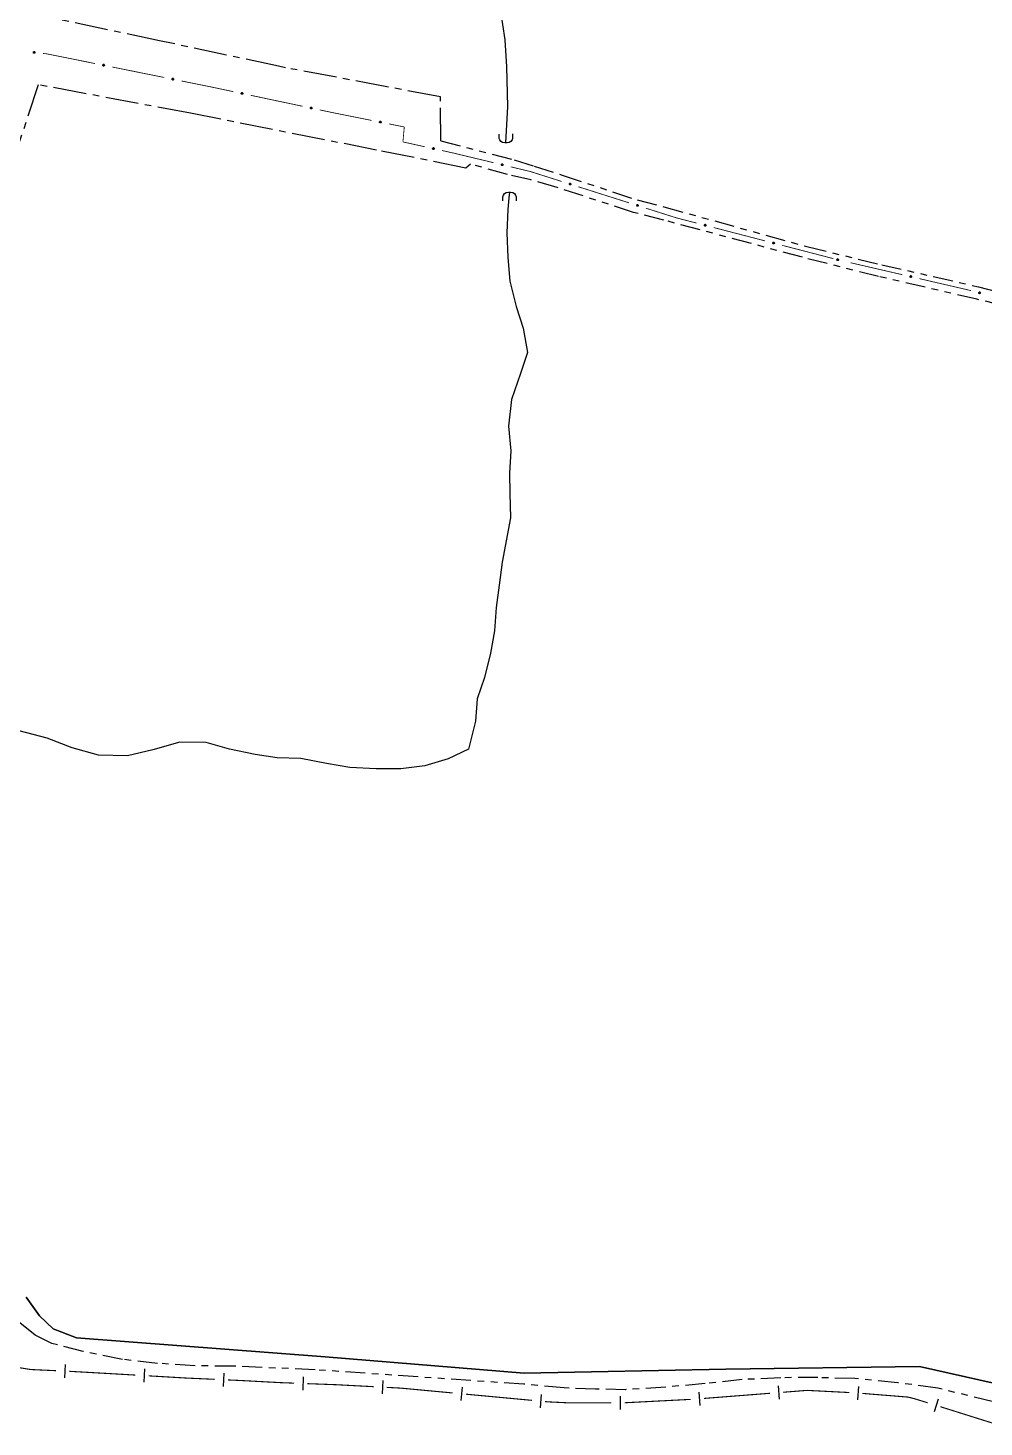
# Model space of a CAD drawing. Extents: x 200604 to 201918, y 4843538 to 4845237.
# Drawn here: x 200930.2 to 201146.7, y 4843577.3 to 4843894 of the extents above; entities that cross this region are included whole.
import ezdxf

# ---------------------------------------------------------------- set-up
doc = ezdxf.new("R2010")
doc.units = 0
doc.header["$LTSCALE"] = 1.5
doc.header["$MEASUREMENT"] = 0
doc.linetypes.add('TRACO_13', pattern=[8, 5, -1, 1, -1])
doc.linetypes.add('TRACO_25', pattern=[8, 3, -1, 1, -1, 1, -1])
for name, color, linetype in [('CD_MALHA_LOTES', 7, 'CONTINUOUS'), ('HD-CURSO-PERENE', 170, 'CONTINUOUS'), ('LM-LIM-SETORES-BAIRROS', 250, 'CONTINUOUS'), ('RU-QUADRA', 210, 'CONTINUOUS'), ('SV-EIXO-RUA-N-PAV', 6, 'CONTINUOUS'), ('SV-PONTE-BUEIRO', 251, 'CONTINUOUS'), ('SV-RUA-NAO-PAV', 7, 'CONTINUOUS')]:
    doc.layers.add(name, color=color, linetype=linetype)

# ---------------------------------------------------------------- blocks, each defined once
blk = doc.blocks.new('COD119', base_point=(200786.36, 4844775.79))
at = {"layer": 'SV-PONTE-BUEIRO'}
blk.add_lwpolyline([(200784.85, 4844773.79), (200784.85, 4844774.623333), (200784.85, 4844774.748333), (200784.975833, 4844775.081667), (200785.2275, 4844775.456667), (200785.605, 4844775.665), (200786.108333, 4844775.79), (200786.611667, 4844775.79), (200787.115, 4844775.665), (200787.4925, 4844775.456667), (200787.744167, 4844775.081667), (200787.87, 4844774.748333), (200787.87, 4844774.623333), (200787.87, 4844773.79)], dxfattribs=at)

msp = doc.modelspace()

# ---------------------------------------------------------------- linework, layer by layer
at = {"layer": 'CD_MALHA_LOTES', "linetype": 'Continuous', "flags": 128}
msp.add_lwpolyline([(201149.28, 4843587.14), (201132.12, 4843590.99), (201088.28, 4843590.39), (201042.54, 4843589.48), (200997.54, 4843593.16), (200941.21, 4843597.5), (200935.94, 4843599.54), (200932.77, 4843602.47), (200929.81, 4843606.73)], dxfattribs=at)
at = {"layer": 'HD-CURSO-PERENE', "linetype": 'Continuous'}
for points in [[(201038.46, 4843867.99, 3.17), (201038.87, 4843876.25, 3.17), (201038.67, 4843885.22, 2.89), (201038.31, 4843891.36, 2.8), (201036.71, 4843901.85, 2.33)], [(201039.25, 4843856.87, 3.27), (201039.14, 4843855.56, 3.27), (201038.91, 4843852.9, 3.27), (201038.68, 4843847.65, 3.29), (201038.86, 4843842.08, 3.29), (201039.36, 4843836.67, 3.29), (201040.8, 4843830.93, 3.29), (201042.32, 4843826.04, 3.28), (201043.36, 4843820.56, 3.28), (201041.71, 4843815.77, 3.27), (201039.74, 4843809.94, 3.26), (201039.04, 4843803.9, 3.37), (201039.52, 4843798.32, 3.37), (201039.27, 4843793.2, 3.38), (201039.35, 4843788.6, 3.38), (201039.45, 4843783.14, 3.43), (201037.62, 4843773.07, 2.3), (201036.95, 4843767.9, 2.3), (201036.24, 4843762.79, 2.3), (201035.88, 4843757.52, 2.3), (201034.93, 4843752.5, 2.3), (201033.61, 4843746.98, 2.3), (201031.92, 4843742.12, 2.3), (201031.52, 4843737.1, 2.3), (201029.97, 4843730.79, 2.28), (201025.34, 4843728.54, 2.28), (201020.07, 4843726.96, 2.28), (201014.64, 4843726.3, 2.28), (201009.04, 4843726.3, 2.28), (201003.12, 4843726.63, 2.28), (200997.8, 4843727.51, 2.28), (200992.02, 4843728.62, 2.28), (200986.64, 4843728.79, 2.28), (200981.68, 4843729.53, 2.28), (200975.84, 4843730.75, 2.28), (200970.59, 4843732.25, 2.28), (200964.58, 4843732.33, 2.28), (200958.44, 4843730.57, 2.28), (200952.75, 4843729.25, 2.28), (200946.17, 4843729.36, 2.28), (200940.19, 4843731.08, 2.28), (200934.51, 4843733.23, 2.28), (200928.2, 4843734.89, 2.28)]]:
    msp.add_polyline3d(points, dxfattribs=at)
at = {"layer": 'LM-LIM-SETORES-BAIRROS', "const_width": 0.25}
for points in [[(200930.82, 4843590.32), (200921.679592, 4843591.777892)], [(200931.563262, 4843590.285632), (200930.82, 4843590.32)], [(200936.557924, 4843590.054663), (200931.563262, 4843590.285632)], [(200949.36, 4843589.36), (200939.554677, 4843589.915207)], [(200949.538672, 4843589.349676), (200949.36, 4843589.36)], [(200954.530344, 4843589.061199), (200949.538672, 4843589.349676)], [(200959.05, 4843588.8), (200957.525346, 4843588.888112)], [(200959.521989, 4843588.772278), (200959.05, 4843588.8)], [(200965.86, 4843588.4), (200959.521989, 4843588.772278)], [(200966.510403, 4843588.370653), (200965.86, 4843588.4)], [(200972.504304, 4843588.100177), (200966.510403, 4843588.370653)], [(200978.27, 4843587.84), (200975.501254, 4843587.96494)], [(200978.498107, 4843587.827741), (200978.27, 4843587.84)], [(200987.2, 4843587.36), (200978.498107, 4843587.827741)], [(200987.485346, 4843587.349319), (200987.2, 4843587.36)], [(200990.483245, 4843587.237072), (200987.485346, 4843587.349319)], [(201000.02, 4843586.88), (200993.481144, 4843587.124826)], [(201000.475938, 4843586.856121), (201000.02, 4843586.88)], [(201008.464986, 4843586.437672), (201000.475938, 4843586.856121)], [(201014.53, 4843586.12), (201011.46088, 4843586.280754)], [(201015.452675, 4843586.034017), (201014.53, 4843586.12)], [(201026.40522, 4843585.013349), (201015.452675, 4843586.034017)], [(201044.327566, 4843583.343166), (201029.392277, 4843584.734985)], [(201098.233968, 4843584.942486), (201083.27943, 4843583.77553)], [(201106.66, 4843585.6), (201101.224876, 4843585.175878)], [(201107.207635, 4843585.571944), (201106.66, 4843585.6)], [(201116.195846, 4843585.11143), (201107.207635, 4843585.571944)], [(201129.53, 4843584.08), (201119.188857, 4843584.91145)], [(201048.01, 4843583), (201047.314623, 4843583.064802)], [(201048.311261, 4843582.985483), (201048.01, 4843583)], [(201052.16, 4843582.8), (201048.311261, 4843582.985483)], [(201052.306794, 4843582.8), (201052.16, 4843582.8)], [(201062.306794, 4843582.8), (201052.306794, 4843582.8)], [(201065.45, 4843582.8), (201065.306794, 4843582.8)], [(201066.305667, 4843582.843935), (201065.45, 4843582.8)], [(201080.287247, 4843583.561861), (201066.305667, 4843582.843935)], [(201130.136811, 4843583.928298), (201129.53, 4843584.08)], [(201130.89, 4843583.74), (201130.136811, 4843583.928298)], [(201131.103645, 4843583.673922), (201130.89, 4843583.74)], [(201133.96969, 4843582.787475), (201131.103645, 4843583.673922)], [(201138.1, 4843581.51), (201136.835734, 4843581.901028)], [(201138.745461, 4843581.306956), (201138.1, 4843581.51)], [(201151.07, 4843577.43), (201138.745461, 4843581.306956)]]:
    msp.add_lwpolyline(points, dxfattribs=at)
at = {"layer": 'LM-LIM-SETORES-BAIRROS'}
for points in [[(200938.62508, 4843591.460675), (200938.486499, 4843588.463877)], [(200956.613555, 4843590.443309), (200956.440469, 4843587.448306)], [(200974.569889, 4843589.508494), (200974.434652, 4843586.511544)], [(200992.537968, 4843588.661191), (200992.425721, 4843585.663292)], [(201010.540708, 4843587.831007), (201010.383789, 4843584.835113)], [(201028.535774, 4843586.321302), (201028.25741, 4843583.334245)], [(201046.45812, 4843584.651119), (201046.179756, 4843581.664061)], [(201082.165765, 4843585.193187), (201082.399157, 4843582.202279)], [(201100.111211, 4843586.593534), (201100.344603, 4843583.602627)], [(201118.312289, 4843586.486768), (201118.071859, 4843583.496418)], [(201064.306794, 4843584.3), (201064.306794, 4843581.3)], [(201136.323609, 4843583.629533), (201135.437163, 4843580.763488)]]:
    msp.add_lwpolyline(points, dxfattribs=at)
at = {"layer": 'RU-QUADRA', "linetype": 'Continuous', "flags": 128}
msp.add_lwpolyline([(200929.81, 4843606.73), (200932.77, 4843602.47), (200935.94, 4843599.54), (200941.21, 4843597.5), (200997.54, 4843593.16), (201042.54, 4843589.48), (201088.28, 4843590.39), (201132.12, 4843590.99), (201149.28, 4843587.14)], dxfattribs=at)
at = {"layer": 'SV-EIXO-RUA-N-PAV'}
for points in [[(200931.724906, 4843888.34128), (200931.687246, 4843888.310075), (200931.648498, 4843888.290957), (200931.61159, 4843888.284313), (200931.577446, 4843888.286946), (200931.542817, 4843888.293574), (200931.509379, 4843888.307959), (200931.475803, 4843888.332146), (200931.444235, 4843888.369705), (200931.427259, 4843888.410685), (200931.418809, 4843888.44652), (200931.419505, 4843888.482283), (200931.426508, 4843888.515814), (200931.442599, 4843888.550054), (200931.467442, 4843888.583841), (200931.505977, 4843888.61467), (200931.544093, 4843888.633152), (200931.57996, 4843888.638641), (200931.615908, 4843888.637714), (200931.65118, 4843888.630523), (200931.683922, 4843888.616213), (200931.717895, 4843888.591139), (200931.747819, 4843888.552702), (200931.766688, 4843888.514896), (200931.772679, 4843888.479116), (200931.770969, 4843888.443745), (200931.764743, 4843888.408932), (200931.751682, 4843888.374717), (200931.724906, 4843888.34128)], [(200947.439341, 4843885.43766), (200947.399002, 4843885.410005), (200947.358677, 4843885.394486), (200947.321319, 4843885.391223), (200947.287555, 4843885.396947), (200947.253672, 4843885.406693), (200947.221678, 4843885.424057), (200947.190438, 4843885.451194), (200947.162413, 4843885.491465), (200947.14923, 4843885.533818), (200947.144071, 4843885.570273), (200947.148013, 4843885.605824), (200947.158032, 4843885.638581), (200947.177167, 4843885.671217), (200947.204977, 4843885.702607), (200947.246153, 4843885.729808), (200947.285791, 4843885.744751), (200947.322008, 4843885.746959), (200947.357724, 4843885.74277), (200947.392196, 4843885.732405), (200947.423503, 4843885.71518), (200947.455058, 4843885.687123), (200947.481367, 4843885.646126), (200947.496722, 4843885.606763), (200947.499438, 4843885.570586), (200947.494522, 4843885.535517), (200947.48516, 4843885.501413), (200947.469044, 4843885.468526), (200947.439341, 4843885.43766)], [(200963.124841, 4843882.28091), (200963.084502, 4843882.253255), (200963.044178, 4843882.237736), (200963.00682, 4843882.234473), (200962.973055, 4843882.240197), (200962.939172, 4843882.249943), (200962.907179, 4843882.267307), (200962.875939, 4843882.294444), (200962.847914, 4843882.334715), (200962.834731, 4843882.377068), (200962.829572, 4843882.413523), (200962.833513, 4843882.449074), (200962.843533, 4843882.481831), (200962.862668, 4843882.514467), (200962.890478, 4843882.545857), (200962.931654, 4843882.573058), (200962.971291, 4843882.588001), (200963.007509, 4843882.590209), (200963.043224, 4843882.58602), (200963.077697, 4843882.575655), (200963.109004, 4843882.55843), (200963.140559, 4843882.530373), (200963.166867, 4843882.489376), (200963.182223, 4843882.450013), (200963.184939, 4843882.413836), (200963.180023, 4843882.378767), (200963.17066, 4843882.344663), (200963.154545, 4843882.311776), (200963.124841, 4843882.28091)], [(200978.794418, 4843879.052132), (200978.753818, 4843879.024863), (200978.713347, 4843879.009728), (200978.67596, 4843879.006821), (200978.642251, 4843879.012866), (200978.608463, 4843879.022935), (200978.576636, 4843879.040603), (200978.545656, 4843879.068036), (200978.518016, 4843879.108572), (200978.505237, 4843879.151049), (200978.500425, 4843879.187551), (200978.504705, 4843879.223063), (200978.515036, 4843879.255723), (200978.534481, 4843879.288175), (200978.562589, 4843879.319299), (200978.604022, 4843879.346107), (200978.6438, 4843879.360672), (200978.680037, 4843879.362535), (200978.715711, 4843879.358006), (200978.750083, 4843879.347313), (200978.781225, 4843879.32979), (200978.812511, 4843879.301434), (200978.838428, 4843879.260189), (200978.853408, 4843879.220681), (200978.855779, 4843879.18448), (200978.850529, 4843879.149459), (200978.840842, 4843879.115446), (200978.824415, 4843879.082714), (200978.794418, 4843879.052132)], [(200994.449142, 4843875.746131), (200994.408541, 4843875.718862), (200994.36807, 4843875.703727), (200994.330683, 4843875.70082), (200994.296974, 4843875.706865), (200994.263186, 4843875.716934), (200994.23136, 4843875.734601), (200994.200379, 4843875.762035), (200994.172739, 4843875.802571), (200994.15996, 4843875.845048), (200994.155148, 4843875.88155), (200994.159428, 4843875.917062), (200994.169759, 4843875.949722), (200994.189205, 4843875.982174), (200994.217312, 4843876.013298), (200994.258745, 4843876.040105), (200994.298523, 4843876.054671), (200994.33476, 4843876.056533), (200994.370434, 4843876.052005), (200994.404806, 4843876.041312), (200994.435948, 4843876.023789), (200994.467234, 4843875.995432), (200994.493151, 4843875.954187), (200994.508131, 4843875.914679), (200994.510502, 4843875.878478), (200994.505252, 4843875.843457), (200994.495566, 4843875.809445), (200994.479138, 4843875.776713), (200994.449142, 4843875.746131)], [(201010.129155, 4843872.557253), (201010.088853, 4843872.529545), (201010.048549, 4843872.513972), (201010.011195, 4843872.51066), (201009.977423, 4843872.516339), (201009.943527, 4843872.526041), (201009.911511, 4843872.543362), (201009.880235, 4843872.570457), (201009.852156, 4843872.610691), (201009.838917, 4843872.653027), (201009.83371, 4843872.689475), (201009.837605, 4843872.725031), (201009.847581, 4843872.757801), (201009.866673, 4843872.790463), (201009.894441, 4843872.82189), (201009.935581, 4843872.849145), (201009.975199, 4843872.864141), (201010.011413, 4843872.866397), (201010.047134, 4843872.862255), (201010.081621, 4843872.851936), (201010.11295, 4843872.834752), (201010.144542, 4843872.806736), (201010.170905, 4843872.765775), (201010.186313, 4843872.726432), (201010.189076, 4843872.690258), (201010.184207, 4843872.655182), (201010.17489, 4843872.621067), (201010.158818, 4843872.588159), (201010.129155, 4843872.557253)], [(201022.139985, 4843866.562516), (201022.099154, 4843866.535591), (201022.058557, 4843866.520801), (201022.021146, 4843866.51821), (201021.98749, 4843866.524541), (201021.953788, 4843866.534896), (201021.922113, 4843866.552832), (201021.891366, 4843866.580527), (201021.86407, 4843866.621296), (201021.851652, 4843866.66388), (201021.84715, 4843866.700422), (201021.851731, 4843866.735896), (201021.862338, 4843866.768467), (201021.882058, 4843866.800754), (201021.910428, 4843866.831638), (201021.952087, 4843866.858093), (201021.991987, 4843866.872321), (201022.028238, 4843866.873876), (201022.063873, 4843866.869045), (201022.098153, 4843866.858061), (201022.129145, 4843866.840275), (201022.16019, 4843866.811655), (201022.185756, 4843866.770191), (201022.200401, 4843866.730558), (201022.202465, 4843866.694338), (201022.196919, 4843866.659363), (201022.186944, 4843866.625434), (201022.170239, 4843866.592842), (201022.139985, 4843866.562516)], [(201037.715195, 4843862.911591), (201037.673868, 4843862.885435), (201037.633001, 4843862.871407), (201037.595549, 4843862.869516), (201037.562017, 4843862.876476), (201037.528515, 4843862.887459), (201037.49718, 4843862.905985), (201037.466957, 4843862.93425), (201037.440429, 4843862.975523), (201037.428809, 4843863.018331), (201037.424991, 4843863.054951), (201037.430235, 4843863.090333), (201037.44145, 4843863.1227), (201037.46177, 4843863.154612), (201037.490713, 4843863.184961), (201037.53286, 4843863.210632), (201037.573019, 4843863.224111), (201037.609293, 4843863.224988), (201037.644831, 4843863.219491), (201037.6789, 4843863.207868), (201037.709553, 4843863.189505), (201037.740057, 4843863.160309), (201037.764843, 4843863.118374), (201037.778744, 4843863.078474), (201037.78013, 4843863.042222), (201037.773931, 4843863.007356), (201037.763323, 4843862.97362), (201037.746012, 4843862.941346), (201037.715195, 4843862.911591)], [(201053.081848, 4843858.518717), (201053.038752, 4843858.495592), (201052.996984, 4843858.48453), (201052.959492, 4843858.48533), (201052.926546, 4843858.494676), (201052.893917, 4843858.508034), (201052.863992, 4843858.528759), (201052.835874, 4843858.559119), (201052.812373, 4843858.602187), (201052.803853, 4843858.645719), (201052.802671, 4843858.682518), (201052.810439, 4843858.717433), (201052.823946, 4843858.748913), (201052.846502, 4843858.779285), (201052.877547, 4843858.80748), (201052.921426, 4843858.830063), (201052.962448, 4843858.840627), (201052.998692, 4843858.838901), (201053.033744, 4843858.83087), (201053.066892, 4843858.816834), (201053.09615, 4843858.79632), (201053.124481, 4843858.765011), (201053.146197, 4843858.721408), (201053.1572, 4843858.680613), (201053.155983, 4843858.644355), (201053.1473, 4843858.610024), (201053.1343, 4843858.577135), (201053.114719, 4843858.546186), (201053.081848, 4843858.518717)], [(201068.333376, 4843853.682304), (201068.29028, 4843853.659179), (201068.248512, 4843853.648117), (201068.21102, 4843853.648917), (201068.178074, 4843853.658263), (201068.145446, 4843853.671621), (201068.11552, 4843853.692346), (201068.087402, 4843853.722706), (201068.063901, 4843853.765774), (201068.055381, 4843853.809306), (201068.054199, 4843853.846105), (201068.061967, 4843853.88102), (201068.075474, 4843853.9125), (201068.09803, 4843853.942873), (201068.129075, 4843853.971067), (201068.172954, 4843853.99365), (201068.213976, 4843854.004215), (201068.25022, 4843854.002488), (201068.285272, 4843853.994457), (201068.31842, 4843853.980421), (201068.347678, 4843853.959907), (201068.376009, 4843853.928599), (201068.397725, 4843853.884995), (201068.408728, 4843853.8442), (201068.407511, 4843853.807942), (201068.398828, 4843853.773611), (201068.385828, 4843853.740722), (201068.366247, 4843853.709773), (201068.333376, 4843853.682304)], [(201083.692138, 4843849.196959), (201083.65033, 4843849.171579), (201083.609209, 4843849.158315), (201083.571727, 4843849.157124), (201083.538331, 4843849.164708), (201083.505039, 4843849.176314), (201083.474056, 4843849.195422), (201083.444366, 4843849.224246), (201083.418612, 4843849.266006), (201083.407793, 4843849.309024), (201083.404659, 4843849.345708), (201083.410562, 4843849.380987), (201083.422379, 4843849.413139), (201083.443291, 4843849.444666), (201083.472796, 4843849.474469), (201083.515414, 4843849.49935), (201083.555818, 4843849.512077), (201083.592102, 4843849.512277), (201083.627531, 4843849.506118), (201083.661377, 4843849.493861), (201083.691683, 4843849.474929), (201083.721636, 4843849.445169), (201083.745636, 4843849.40278), (201083.758789, 4843849.362627), (201083.759499, 4843849.326355), (201083.75265, 4843849.291611), (201083.741415, 4843849.258078), (201083.723504, 4843849.226134), (201083.692138, 4843849.196959)], [(201099.178906, 4843845.177007), (201099.137098, 4843845.151627), (201099.095977, 4843845.138363), (201099.058495, 4843845.137172), (201099.025099, 4843845.144756), (201098.991808, 4843845.156363), (201098.960824, 4843845.17547), (201098.931134, 4843845.204294), (201098.90538, 4843845.246054), (201098.894561, 4843845.289072), (201098.891427, 4843845.325756), (201098.89733, 4843845.361035), (201098.909148, 4843845.393187), (201098.93006, 4843845.424714), (201098.959564, 4843845.454518), (201099.002182, 4843845.479398), (201099.042586, 4843845.492125), (201099.07887, 4843845.492325), (201099.114299, 4843845.486166), (201099.148145, 4843845.473909), (201099.178451, 4843845.454978), (201099.208404, 4843845.425217), (201099.232404, 4843845.382828), (201099.245558, 4843845.342675), (201099.246267, 4843845.306403), (201099.239418, 4843845.271659), (201099.228183, 4843845.238127), (201099.210272, 4843845.206182), (201099.178906, 4843845.177007)], [(201113.701414, 4843841.407351), (201113.659607, 4843841.381971), (201113.618485, 4843841.368707), (201113.581003, 4843841.367516), (201113.547608, 4843841.3751), (201113.514316, 4843841.386707), (201113.483333, 4843841.405814), (201113.453642, 4843841.434638), (201113.427888, 4843841.476399), (201113.417069, 4843841.519417), (201113.413936, 4843841.556101), (201113.419839, 4843841.591379), (201113.431656, 4843841.623532), (201113.452568, 4843841.655059), (201113.482072, 4843841.684862), (201113.52469, 4843841.709742), (201113.565094, 4843841.722469), (201113.601378, 4843841.722669), (201113.636807, 4843841.71651), (201113.670653, 4843841.704254), (201113.700959, 4843841.685322), (201113.730913, 4843841.655562), (201113.754912, 4843841.613172), (201113.768066, 4843841.573019), (201113.768775, 4843841.536748), (201113.761927, 4843841.502004), (201113.750691, 4843841.468471), (201113.732781, 4843841.436526), (201113.701414, 4843841.407351)], [(201130.264199, 4843837.580208), (201130.223083, 4843837.553723), (201130.182329, 4843837.539367), (201130.144893, 4843837.537177), (201130.111307, 4843837.543868), (201130.077717, 4843837.554583), (201130.046236, 4843837.572858), (201130.015787, 4843837.60088), (201129.988929, 4843837.641939), (201129.976968, 4843837.684654), (201129.972857, 4843837.721241), (201129.977817, 4843837.756664), (201129.988773, 4843837.78912), (201130.008837, 4843837.821194), (201130.037537, 4843837.851773), (201130.079476, 4843837.877781), (201130.119526, 4843837.89158), (201130.155792, 4843837.892748), (201130.191373, 4843837.887535), (201130.225534, 4843837.876185), (201130.256333, 4843837.858068), (201130.28707, 4843837.829117), (201130.312191, 4843837.787382), (201130.32641, 4843837.747594), (201130.328086, 4843837.711354), (201130.322166, 4843837.67644), (201130.311829, 4843837.64262), (201130.294776, 4843837.610209), (201130.264199, 4843837.580208)], [(201145.830608, 4843833.902552), (201145.78858, 4843833.87754), (201145.747343, 4843833.864637), (201145.709853, 4843833.863775), (201145.676525, 4843833.871651), (201145.643336, 4843833.883549), (201145.612522, 4843833.902928), (201145.583085, 4843833.932011), (201145.557698, 4843833.973996), (201145.547257, 4843834.017107), (201145.544445, 4843834.053817), (201145.550657, 4843834.089043), (201145.562756, 4843834.12109), (201145.583944, 4843834.152433), (201145.613709, 4843834.181976), (201145.656543, 4843834.206481), (201145.697057, 4843834.218854), (201145.733342, 4843834.218735), (201145.768715, 4843834.212266), (201145.802453, 4843834.199713), (201145.832591, 4843834.180516), (201145.862282, 4843834.150494), (201145.885909, 4843834.107896), (201145.89871, 4843834.067629), (201145.899102, 4843834.031353), (201145.891948, 4843833.99667), (201145.880419, 4843833.963237), (201145.862229, 4843833.931451), (201145.830608, 4843833.902552)]]:
    msp.add_lwpolyline(points, close=True, dxfattribs=at)
for points in [[(200931.770969, 4843888.443745), (200931.418809, 4843888.44652)], [(200931.772679, 4843888.479116), (200931.419505, 4843888.482283)], [(200931.769287, 4843888.462138), (200931.421186, 4843888.46681)], [(200931.766315, 4843888.498143), (200931.426061, 4843888.499223)], [(200931.766688, 4843888.514896), (200931.426508, 4843888.515814)], [(200931.763973, 4843888.425656), (200931.427788, 4843888.426296)], [(200931.755203, 4843888.535028), (200931.439368, 4843888.533469)], [(200931.747819, 4843888.552702), (200931.442599, 4843888.550054)], [(200931.728875, 4843888.570812), (200931.458102, 4843888.567129)], [(200931.717895, 4843888.591139), (200931.467442, 4843888.583841)], [(200931.695178, 4843888.601902), (200931.494472, 4843888.598883)], [(200931.683922, 4843888.616213), (200931.505977, 4843888.61467)], [(200931.663168, 4843888.623203), (200931.531466, 4843888.623708)], [(200931.65118, 4843888.630523), (200931.544093, 4843888.633152)], [(200931.764743, 4843888.408932), (200931.427259, 4843888.410685)], [(200931.753525, 4843888.392473), (200931.440257, 4843888.389264)], [(200931.751682, 4843888.374717), (200931.444235, 4843888.369705)], [(200931.737651, 4843888.359877), (200931.463725, 4843888.352417)], [(200931.724906, 4843888.34128), (200931.475803, 4843888.332146)], [(200931.703701, 4843888.325116), (200931.499989, 4843888.319677)], [(200931.687246, 4843888.310075), (200931.509379, 4843888.307959)], [(200931.665204, 4843888.299081), (200931.535005, 4843888.300797)], [(200931.648498, 4843888.290957), (200931.542817, 4843888.293574)], [(200947.494522, 4843885.535517), (200947.144071, 4843885.570273)], [(200947.499438, 4843885.570586), (200947.148013, 4843885.605824)], [(200947.494518, 4843885.553987), (200947.148281, 4843885.590263)], [(200947.48516, 4843885.501413), (200947.14923, 4843885.533818)], [(200947.485912, 4843885.518138), (200947.151175, 4843885.549316)], [(200947.494829, 4843885.590113), (200947.15608, 4843885.622098)], [(200947.496722, 4843885.606763), (200947.158032, 4843885.638581)], [(200947.472493, 4843885.486042), (200947.160228, 4843885.511305)], [(200947.469044, 4843885.468526), (200947.162413, 4843885.491465)], [(200947.487114, 4843885.627855), (200947.172443, 4843885.654994)], [(200947.481367, 4843885.646126), (200947.177167, 4843885.671217)], [(200947.453723, 4843885.455022), (200947.180252, 4843885.472478)], [(200947.439341, 4843885.43766), (200947.190438, 4843885.451194)], [(200947.464146, 4843885.665882), (200947.194158, 4843885.686813)], [(200947.455058, 4843885.687123), (200947.204977, 4843885.702607)], [(200947.416756, 4843885.423489), (200947.213392, 4843885.436579)], [(200947.399002, 4843885.410005), (200947.221678, 4843885.424057)], [(200947.433412, 4843885.699905), (200947.233262, 4843885.715132)], [(200947.423503, 4843885.71518), (200947.246153, 4843885.729808)], [(200947.376053, 4843885.401059), (200947.246548, 4843885.414596)], [(200947.358677, 4843885.394486), (200947.253672, 4843885.406693)], [(200947.40347, 4843885.724026), (200947.272358, 4843885.736493)], [(200947.392196, 4843885.732405), (200947.285791, 4843885.744751)], [(200963.180023, 4843882.378767), (200962.829572, 4843882.413523)], [(200963.184939, 4843882.413836), (200962.833513, 4843882.449074)], [(200963.180019, 4843882.397237), (200962.833782, 4843882.433513)], [(200963.17066, 4843882.344663), (200962.834731, 4843882.377068)], [(200963.171412, 4843882.361388), (200962.836676, 4843882.392566)], [(200963.18033, 4843882.433363), (200962.841581, 4843882.465349)], [(200963.182223, 4843882.450013), (200962.843533, 4843882.481831)], [(200963.157994, 4843882.329292), (200962.845729, 4843882.354555)], [(200963.154545, 4843882.311776), (200962.847914, 4843882.334715)], [(200963.172615, 4843882.471105), (200962.857944, 4843882.498244)], [(200963.166867, 4843882.489376), (200962.862668, 4843882.514467)], [(200963.139224, 4843882.298272), (200962.865752, 4843882.315728)], [(200963.124841, 4843882.28091), (200962.875939, 4843882.294444)], [(200963.149647, 4843882.509132), (200962.879658, 4843882.530063)], [(200963.140559, 4843882.530373), (200962.890478, 4843882.545857)], [(200963.102256, 4843882.266739), (200962.898892, 4843882.279829)], [(200963.084502, 4843882.253255), (200962.907179, 4843882.267307)], [(200963.118913, 4843882.543155), (200962.918763, 4843882.558382)], [(200963.109004, 4843882.55843), (200962.931654, 4843882.573058)], [(200963.061553, 4843882.244309), (200962.932049, 4843882.257846)], [(200963.044178, 4843882.237736), (200962.939172, 4843882.249943)], [(200963.08897, 4843882.567276), (200962.957859, 4843882.579743)], [(200963.077697, 4843882.575655), (200962.971291, 4843882.588001)], [(200978.850529, 4843879.149459), (200978.500425, 4843879.187551)], [(200978.855779, 4843879.18448), (200978.504705, 4843879.223063)], [(200978.850701, 4843879.167928), (200978.504825, 4843879.2075)], [(200978.840842, 4843879.115446), (200978.505237, 4843879.151049)], [(200978.841754, 4843879.132163), (200978.50733, 4843879.166527)], [(200978.851357, 4843879.20405), (200978.512927, 4843879.23926)], [(200978.853408, 4843879.220681), (200978.515036, 4843879.255723)], [(200978.82803, 4843879.100196), (200978.51602, 4843879.128432)], [(200978.824415, 4843879.082714), (200978.518016, 4843879.108572)], [(200978.844001, 4843879.241863), (200978.529603, 4843879.271998)], [(200978.838428, 4843879.260189), (200978.534481, 4843879.288175)], [(200978.808966, 4843879.069356), (200978.535673, 4843879.089416)], [(200978.794418, 4843879.052132), (200978.545656, 4843879.068036)], [(200978.821396, 4843879.280108), (200978.55162, 4843879.303609)], [(200978.812511, 4843879.301434), (200978.562589, 4843879.319299)], [(200978.771699, 4843879.038177), (200978.568469, 4843879.053203)], [(200978.753818, 4843879.024863), (200978.576636, 4843879.040603)], [(200978.790988, 4843879.314422), (200978.590992, 4843879.331554)], [(200978.730785, 4843879.016136), (200978.601415, 4843879.030905)], [(200978.781225, 4843879.32979), (200978.604022, 4843879.346107)], [(200978.713347, 4843879.009728), (200978.608463, 4843879.022935)], [(200978.761276, 4843879.338826), (200978.63029, 4843879.352542)], [(200978.750083, 4843879.347313), (200978.6438, 4843879.360672)], [(200994.505252, 4843875.843457), (200994.155148, 4843875.88155)], [(200994.510502, 4843875.878478), (200994.159428, 4843875.917062)], [(200994.505425, 4843875.861927), (200994.159548, 4843875.901499)], [(200994.495566, 4843875.809445), (200994.15996, 4843875.845048)], [(200994.496477, 4843875.826162), (200994.162053, 4843875.860526)], [(200994.50608, 4843875.898049), (200994.16765, 4843875.933259)], [(200994.508131, 4843875.914679), (200994.169759, 4843875.949722)], [(200994.482753, 4843875.794195), (200994.170743, 4843875.822431)], [(200994.479138, 4843875.776713), (200994.172739, 4843875.802571)], [(200994.498724, 4843875.935862), (200994.184326, 4843875.965997)], [(200994.493151, 4843875.954187), (200994.189205, 4843875.982174)], [(200994.463689, 4843875.763355), (200994.190396, 4843875.783415)], [(200994.449142, 4843875.746131), (200994.200379, 4843875.762035)], [(200994.476119, 4843875.974107), (200994.206343, 4843875.997608)], [(200994.467234, 4843875.995432), (200994.217312, 4843876.013298)], [(200994.445711, 4843876.008421), (200994.245715, 4843876.025553)], [(200994.435948, 4843876.023789), (200994.258745, 4843876.040105)], [(200994.416, 4843876.032825), (200994.285013, 4843876.046541)], [(200994.404806, 4843876.041312), (200994.298523, 4843876.054671)], [(200994.426423, 4843875.732176), (200994.223192, 4843875.747202)], [(200994.408541, 4843875.718862), (200994.23136, 4843875.734601)], [(200994.385508, 4843875.710135), (200994.256138, 4843875.724904)], [(200994.36807, 4843875.703727), (200994.263186, 4843875.716934)], [(201010.184207, 4843872.655182), (201009.83371, 4843872.689475)], [(201010.189076, 4843872.690258), (201009.837605, 4843872.725031)], [(201010.184179, 4843872.673653), (201009.837894, 4843872.709471)], [(201010.17489, 4843872.621067), (201009.838917, 4843872.653027)], [(201010.17562, 4843872.637793), (201009.840842, 4843872.668527)], [(201010.184442, 4843872.709779), (201009.845651, 4843872.741316)], [(201010.186313, 4843872.726432), (201009.847581, 4843872.757801)], [(201010.162243, 4843872.605679), (201009.849946, 4843872.630529)], [(201010.158818, 4843872.588159), (201009.852156, 4843872.610691)], [(201010.176677, 4843872.747511), (201009.861971, 4843872.774234)], [(201010.170905, 4843872.765775), (201009.866673, 4843872.790463)], [(201010.143515, 4843872.574634), (201009.87002, 4843872.591728)], [(201010.153659, 4843872.785508), (201009.883643, 4843872.806081)], [(201010.144542, 4843872.806736), (201009.894441, 4843872.82189)], [(201010.12288, 4843872.81949), (201009.92271, 4843872.834452)], [(201010.11295, 4843872.834752), (201009.935581, 4843872.849145)], [(201010.092905, 4843872.843571), (201009.961777, 4843872.855865)], [(201010.081621, 4843872.851936), (201009.975199, 4843872.864141)], [(201010.129155, 4843872.557253), (201009.880235, 4843872.570457)], [(201010.106589, 4843872.543052), (201009.903208, 4843872.555873)], [(201010.088853, 4843872.529545), (201009.911511, 4843872.543362)], [(201010.065916, 4843872.520569), (201009.936393, 4843872.533933)], [(201010.048549, 4843872.513972), (201009.943527, 4843872.526041)], [(201022.196919, 4843866.659363), (201021.84715, 4843866.700422)], [(201022.186944, 4843866.625434), (201021.851652, 4843866.66388)], [(201022.197247, 4843866.67783), (201021.851719, 4843866.720333)], [(201022.202465, 4843866.694338), (201021.851731, 4843866.735896)], [(201022.187997, 4843866.642142), (201021.853876, 4843866.67934)], [(201022.198208, 4843866.713945), (201021.86009, 4843866.752023)], [(201022.174002, 4843866.610293), (201021.862243, 4843866.641173)], [(201022.200401, 4843866.730558), (201021.862338, 4843866.768467)], [(201022.170239, 4843866.592842), (201021.86407, 4843866.621296)], [(201022.191174, 4843866.751819), (201021.877043, 4843866.784619)], [(201022.154677, 4843866.579616), (201021.881564, 4843866.601992)], [(201022.185756, 4843866.770191), (201021.882058, 4843866.800754)], [(201022.139985, 4843866.562516), (201021.891366, 4843866.580527)], [(201022.168894, 4843866.790254), (201021.899326, 4843866.816042)], [(201022.16019, 4843866.811655), (201021.910428, 4843866.831638)], [(201022.117148, 4843866.548754), (201021.914053, 4843866.565502)], [(201022.099154, 4843866.535591), (201021.922113, 4843866.552832)], [(201022.138778, 4843866.824825), (201021.938934, 4843866.843652)], [(201022.076048, 4843866.52706), (201021.946808, 4843866.542925)], [(201022.129145, 4843866.840275), (201021.952087, 4843866.858093)], [(201022.058557, 4843866.520801), (201021.953788, 4843866.534896)], [(201022.109274, 4843866.84948), (201021.978408, 4843866.864306)], [(201022.098153, 4843866.858061), (201021.991987, 4843866.872321)], [(201037.78013, 4843863.042222), (201037.430235, 4843863.090333)], [(201037.776242, 4843863.061905), (201037.438894, 4843863.106301)], [(201037.778744, 4843863.078474), (201037.44145, 4843863.1227)], [(201037.769917, 4843863.099904), (201037.456454, 4843863.138574)], [(201037.764843, 4843863.118374), (201037.46177, 4843863.154612)], [(201037.74836, 4843863.138749), (201037.479321, 4843863.169574)], [(201037.740057, 4843863.160309), (201037.490713, 4843863.184961)], [(201037.718895, 4843863.173877), (201037.519439, 4843863.196439)], [(201037.709553, 4843863.189505), (201037.53286, 4843863.210632)], [(201037.689858, 4843863.19908), (201037.559292, 4843863.216351)], [(201037.6789, 4843863.207868), (201037.573019, 4843863.224111)], [(201037.773931, 4843863.007356), (201037.424991, 4843863.054951)], [(201037.763323, 4843862.97362), (201037.428809, 4843863.018331)], [(201037.774605, 4843863.025814), (201037.429932, 4843863.074773)], [(201037.764688, 4843862.990306), (201037.431322, 4843863.033747)], [(201037.750101, 4843862.958723), (201037.438973, 4843862.99543)], [(201037.746012, 4843862.941346), (201037.440429, 4843862.975523)], [(201037.730205, 4843862.928413), (201037.457559, 4843862.955894)], [(201037.715195, 4843862.911591), (201037.466957, 4843862.93425)], [(201037.692105, 4843862.898259), (201037.489359, 4843862.918803)], [(201037.673868, 4843862.885435), (201037.49718, 4843862.905985)], [(201037.650607, 4843862.877338), (201037.521686, 4843862.895618)], [(201037.633001, 4843862.871407), (201037.528515, 4843862.887459)], [(201053.1473, 4843858.610024), (201052.802671, 4843858.682518)], [(201053.1343, 4843858.577135), (201052.803853, 4843858.645719)], [(201053.136858, 4843858.59368), (201052.807465, 4843858.660915)], [(201053.149295, 4843858.628386), (201052.809021, 4843858.701935)], [(201053.155983, 4843858.644355), (201052.810439, 4843858.717433)], [(201053.120043, 4843858.563225), (201052.812349, 4843858.622147)], [(201053.114719, 4843858.546186), (201052.812373, 4843858.602187)], [(201053.153516, 4843858.664266), (201052.820221, 4843858.732739)], [(201053.1572, 4843858.680613), (201052.823946, 4843858.748913)], [(201053.098025, 4843858.53442), (201052.828052, 4843858.581381)], [(201053.081848, 4843858.518717), (201052.835874, 4843858.559119)], [(201053.149932, 4843858.702621), (201052.84005, 4843858.76367)], [(201053.146197, 4843858.721408), (201052.846502, 4843858.779285)], [(201053.057861, 4843858.507074), (201052.85711, 4843858.542105)], [(201053.038752, 4843858.495592), (201052.863992, 4843858.528759)], [(201053.131216, 4843858.742912), (201052.865081, 4843858.79295)], [(201053.124481, 4843858.765011), (201052.877547, 4843858.80748)], [(201053.014969, 4843858.489183), (201052.887691, 4843858.516661)], [(201052.996984, 4843858.48453), (201052.893917, 4843858.508034)], [(201053.104347, 4843858.780062), (201052.907022, 4843858.816869)], [(201053.09615, 4843858.79632), (201052.921426, 4843858.830063)], [(201053.077192, 4843858.807283), (201052.948201, 4843858.833872)], [(201053.066892, 4843858.816834), (201052.962448, 4843858.840627)], [(201068.398828, 4843853.773611), (201068.054199, 4843853.846105)], [(201068.385828, 4843853.740722), (201068.055381, 4843853.809306)], [(201068.388386, 4843853.757267), (201068.058993, 4843853.824502)], [(201068.400824, 4843853.791973), (201068.060549, 4843853.865522)], [(201068.407511, 4843853.807942), (201068.061967, 4843853.88102)], [(201068.371571, 4843853.726812), (201068.063877, 4843853.785735)], [(201068.366247, 4843853.709773), (201068.063901, 4843853.765774)], [(201068.405044, 4843853.827853), (201068.071749, 4843853.896326)], [(201068.408728, 4843853.8442), (201068.075474, 4843853.9125)], [(201068.349554, 4843853.698007), (201068.07958, 4843853.744968)], [(201068.333376, 4843853.682304), (201068.087402, 4843853.722706)], [(201068.401461, 4843853.866208), (201068.091578, 4843853.927257)], [(201068.397725, 4843853.884995), (201068.09803, 4843853.942873)], [(201068.30939, 4843853.670662), (201068.108638, 4843853.705692)], [(201068.29028, 4843853.659179), (201068.11552, 4843853.692346)], [(201068.382744, 4843853.906499), (201068.116609, 4843853.956538)], [(201068.376009, 4843853.928599), (201068.129075, 4843853.971067)], [(201068.266497, 4843853.65277), (201068.13922, 4843853.680248)], [(201068.248512, 4843853.648117), (201068.145446, 4843853.671621)], [(201068.355875, 4843853.943649), (201068.15855, 4843853.980456)], [(201068.347678, 4843853.959907), (201068.172954, 4843853.99365)], [(201068.32872, 4843853.97087), (201068.199729, 4843853.997459)], [(201068.31842, 4843853.980421), (201068.213976, 4843854.004215)], [(201083.75265, 4843849.291611), (201083.404659, 4843849.345708)], [(201083.741415, 4843849.258078), (201083.407793, 4843849.309024)], [(201083.753668, 4843849.310053), (201083.409969, 4843849.365435)], [(201083.759499, 4843849.326355), (201083.410562, 4843849.380987)], [(201083.743091, 4843849.274736), (201083.410593, 4843849.32439)], [(201083.727917, 4843849.243431), (201083.417529, 4843849.285937)], [(201083.723504, 4843849.226134), (201083.418612, 4843849.266006)], [(201083.755978, 4843849.346107), (201083.419518, 4843849.39679)], [(201083.758789, 4843849.362627), (201083.422379, 4843849.413139)], [(201083.707459, 4843849.213498), (201083.435373, 4843849.246061)], [(201083.750364, 4843849.384218), (201083.437677, 4843849.42873)], [(201083.745636, 4843849.40278), (201083.443291, 4843849.444666)], [(201083.692138, 4843849.196959), (201083.444366, 4843849.224246)], [(201083.729535, 4843849.423458), (201083.461119, 4843849.459298)], [(201083.668803, 4843849.184059), (201083.466475, 4843849.208383)], [(201083.721636, 4843849.445169), (201083.472796, 4843849.474469)], [(201083.65033, 4843849.171579), (201083.474056, 4843849.195422)], [(201083.626921, 4843849.163916), (201083.498364, 4843849.184599)], [(201083.700731, 4843849.45913), (201083.501731, 4843849.48541)], [(201083.609209, 4843849.158315), (201083.505039, 4843849.176314)], [(201083.691683, 4843849.474929), (201083.515414, 4843849.49935)], [(201083.672169, 4843849.48487), (201083.541949, 4843849.504575)], [(201083.661377, 4843849.493861), (201083.555818, 4843849.512077)], [(201099.239418, 4843845.271659), (201098.891427, 4843845.325756)], [(201099.228183, 4843845.238127), (201098.894561, 4843845.289072)], [(201099.240437, 4843845.290102), (201098.896737, 4843845.345483)], [(201099.246267, 4843845.306403), (201098.89733, 4843845.361035)], [(201099.229859, 4843845.254784), (201098.897361, 4843845.304439)], [(201099.214685, 4843845.22348), (201098.904297, 4843845.265985)], [(201099.210272, 4843845.206182), (201098.90538, 4843845.246054)], [(201099.242746, 4843845.326155), (201098.906286, 4843845.376838)], [(201099.245558, 4843845.342675), (201098.909148, 4843845.393187)], [(201099.194227, 4843845.193546), (201098.922141, 4843845.22611)], [(201099.237132, 4843845.364266), (201098.924445, 4843845.408778)], [(201099.232404, 4843845.382828), (201098.93006, 4843845.424714)], [(201099.178906, 4843845.177007), (201098.931134, 4843845.204294)], [(201099.216303, 4843845.403507), (201098.947887, 4843845.439346)], [(201099.155571, 4843845.164108), (201098.953243, 4843845.188432)], [(201099.208404, 4843845.425217), (201098.959564, 4843845.454518)], [(201099.137098, 4843845.151627), (201098.960824, 4843845.17547)], [(201099.113689, 4843845.143965), (201098.985132, 4843845.164647)], [(201099.1875, 4843845.439178), (201098.988499, 4843845.465458)], [(201099.095977, 4843845.138363), (201098.991808, 4843845.156363)], [(201099.178451, 4843845.454978), (201099.002182, 4843845.479398)], [(201099.158938, 4843845.464919), (201099.028717, 4843845.484623)], [(201099.148145, 4843845.473909), (201099.042586, 4843845.492125)], [(201113.761927, 4843841.502004), (201113.413936, 4843841.556101)], [(201113.750691, 4843841.468471), (201113.417069, 4843841.519417)], [(201113.762945, 4843841.520446), (201113.419246, 4843841.575827)], [(201113.768775, 4843841.536748), (201113.419839, 4843841.591379)], [(201113.752368, 4843841.485129), (201113.41987, 4843841.534783)], [(201113.737193, 4843841.453824), (201113.426805, 4843841.496329)], [(201113.732781, 4843841.436526), (201113.427888, 4843841.476399)], [(201113.765255, 4843841.5565), (201113.428794, 4843841.607183)], [(201113.768066, 4843841.573019), (201113.431656, 4843841.623532)], [(201113.716735, 4843841.423891), (201113.444649, 4843841.456454)], [(201113.75964, 4843841.594611), (201113.446953, 4843841.639122)], [(201113.754912, 4843841.613172), (201113.452568, 4843841.655059)], [(201113.701414, 4843841.407351), (201113.453642, 4843841.434638)], [(201113.738811, 4843841.633851), (201113.470395, 4843841.669691)], [(201113.67808, 4843841.394452), (201113.475752, 4843841.418776)], [(201113.730913, 4843841.655562), (201113.482072, 4843841.684862)], [(201113.659607, 4843841.381971), (201113.483333, 4843841.405814)], [(201113.636198, 4843841.374309), (201113.507641, 4843841.394991)], [(201113.710008, 4843841.669522), (201113.511007, 4843841.695802)], [(201113.618485, 4843841.368707), (201113.514316, 4843841.386707)], [(201113.700959, 4843841.685322), (201113.52469, 4843841.709742)], [(201113.681446, 4843841.695263), (201113.551225, 4843841.714967)], [(201113.670653, 4843841.704254), (201113.565094, 4843841.722469)], [(201130.328086, 4843837.711354), (201129.977817, 4843837.756664)], [(201130.32404, 4843837.731006), (201129.986349, 4843837.772701)], [(201130.32641, 4843837.747594), (201129.988773, 4843837.78912)], [(201130.317412, 4843837.768953), (201130.00365, 4843837.805113)], [(201130.312191, 4843837.787382), (201130.008837, 4843837.821194)], [(201130.295544, 4843837.807624), (201130.026268, 4843837.836296)], [(201130.28707, 4843837.829117), (201130.037537, 4843837.851773)], [(201130.2658, 4843837.842515), (201130.066169, 4843837.863481)], [(201130.256333, 4843837.858068), (201130.079476, 4843837.877781)], [(201130.236562, 4843837.867485), (201130.105862, 4843837.883711)], [(201130.225534, 4843837.876185), (201130.119526, 4843837.89158)], [(201130.322166, 4843837.67644), (201129.972857, 4843837.721241)], [(201130.311829, 4843837.64262), (201129.976968, 4843837.684654)], [(201130.322693, 4843837.694903), (201129.977639, 4843837.741102)], [(201130.313061, 4843837.659316), (201129.979357, 4843837.700089)], [(201130.298726, 4843837.627618), (201129.987315, 4843837.661834)], [(201130.294776, 4843837.610209), (201129.988929, 4843837.641939)], [(201130.279074, 4843837.59715), (201130.006216, 4843837.622448)], [(201130.264199, 4843837.580208), (201130.015787, 4843837.60088)], [(201130.241216, 4843837.566691), (201130.038312, 4843837.585613)], [(201130.223083, 4843837.553723), (201130.046236, 4843837.572858)], [(201130.199886, 4843837.545439), (201130.070824, 4843837.562687)], [(201130.182329, 4843837.539367), (201130.077717, 4843837.554583)], [(201145.891948, 4843833.99667), (201145.544445, 4843834.053817)], [(201145.880419, 4843833.963237), (201145.547257, 4843834.017107)], [(201145.893128, 4843834.015103), (201145.549928, 4843834.073496)], [(201145.882242, 4843833.97988), (201145.550192, 4843834.032448)], [(201145.899102, 4843834.031353), (201145.550657, 4843834.089043)], [(201145.866793, 4843833.948709), (201145.55679, 4843833.993935)], [(201145.862229, 4843833.931451), (201145.557698, 4843833.973996)], [(201145.895754, 4843834.051135), (201145.559751, 4843834.104767)], [(201145.89871, 4843834.067629), (201145.562756, 4843834.12109)], [(201145.846074, 4843833.918956), (201145.574284, 4843833.953905)], [(201145.890474, 4843834.089293), (201145.57819, 4843834.136546)], [(201145.830608, 4843833.902552), (201145.583085, 4843833.932011)], [(201145.885909, 4843834.107896), (201145.583944, 4843834.152433)], [(201145.869991, 4843834.128715), (201145.601899, 4843834.166908)], [(201145.807161, 4843833.889858), (201145.605054, 4843833.915956)], [(201145.78858, 4843833.87754), (201145.612522, 4843833.902928)], [(201145.862282, 4843834.150494), (201145.613709, 4843834.181976)], [(201145.765104, 4843833.870083), (201145.636734, 4843833.891892)], [(201145.841501, 4843834.164638), (201145.642738, 4843834.192662)], [(201145.747343, 4843833.864637), (201145.643336, 4843833.883549)], [(201145.832591, 4843834.180516), (201145.656543, 4843834.206481)], [(201145.813166, 4843834.190628), (201145.683123, 4843834.211474)], [(201145.802453, 4843834.199713), (201145.697057, 4843834.218854)]]:
    msp.add_lwpolyline(points, dxfattribs=at)
at = {"layer": 'SV-EIXO-RUA-N-PAV', "const_width": 0.18}
for points in [[(200934.52, 4843888.15), (200933.582309, 4843888.251315)], [(200934.575734, 4843888.138784), (200934.52, 4843888.15)], [(200945.359515, 4843885.968518), (200934.575734, 4843888.138784)], [(200961.045016, 4843882.811768), (200949.280891, 4843885.179331)], [(200971.24, 4843880.76), (200964.966391, 4843882.022581)], [(200971.827643, 4843880.635901), (200971.24, 4843880.76)], [(200976.719743, 4843879.602775), (200971.827643, 4843880.635901)], [(200992.374467, 4843876.296774), (200980.633424, 4843878.776275)], [(200999.32, 4843874.83), (200996.288147, 4843875.470274)], [(201000.203797, 4843874.653351), (200999.32, 4843874.83)], [(201008.048629, 4843873.085358), (201000.203797, 4843874.653351)], [(201015.43, 4843871.61), (201011.971045, 4843872.301362)], [(201015.12, 4843868.22), (201015.38696, 4843871.139335)], [(201015.38696, 4843871.139335), (201015.43, 4843871.61)], [(201015.186884, 4843868.205282), (201015.12, 4843868.22)], [(201020.070052, 4843867.130725), (201015.186884, 4843868.205282)], [(201026.39, 4843865.74), (201023.976586, 4843866.27108)], [(201026.90427, 4843865.616704), (201026.39, 4843865.74)], [(201035.656253, 4843863.518421), (201026.90427, 4843865.616704)], [(201043.95, 4843861.53), (201039.546024, 4843862.585851)], [(201044.399179, 4843861.387561), (201043.95, 4843861.53)], [(201051.071722, 4843859.271631), (201044.399179, 4843861.387561)], [(201066.32325, 4843854.435218), (201054.884604, 4843858.062527)], [(201077.03, 4843851.04), (201070.136133, 4843853.226115)], [(201077.773186, 4843850.847089), (201077.03, 4843851.04)], [(201081.644878, 4843849.842101), (201077.773186, 4843850.847089)], [(201097.131646, 4843845.82215), (201085.51657, 4843848.837113)], [(201112.618414, 4843841.802198), (201101.003338, 4843844.817162)], [(201128.200467, 4843838.170544), (201116.509144, 4843840.874791)], [(201143.788899, 4843834.564881), (201132.097575, 4843837.269128)]]:
    msp.add_lwpolyline(points, dxfattribs=at)
at = {"layer": 'SV-RUA-NAO-PAV', "linetype": 'TRACO_13'}
for points in [[(201023.7, 4843868.45, 4.08), (201023.63, 4843878.42, 4.08), (200988.52, 4843885.03, 4.08), (200986.92, 4843885.38, 4.08), (200959.97, 4843891.14, 4.08), (200935.39, 4843896.33, 4.1), (200892.33, 4843901.26, 4.18)], [(201029.4, 4843862.3, 4.06), (201009.16, 4843866.38, 4.1), (200966.97, 4843874.71, 4.14), (200932.52, 4843881.18, 4.18), (200925.92, 4843861.18, 4.19), (200925.23, 4843860.4, 4.19), (200924.35, 4843859.77, 4.16), (200921.56, 4843859.13, 4.16), (200918.49, 4843859.53, 4.16), (200916.02, 4843860.36, 4.27), (200914.7, 4843861.28, 4.27), (200913.5, 4843862.31, 4.27), (200895.39, 4843885.8, 4.29), (200869.5, 4843888.8, 4.29), (200865.4, 4843893.76, 4.31), (200860.76, 4843890.18, 4.32), (200849.92, 4843891.2, 4.31)]]:
    msp.add_polyline3d(points, dxfattribs=at)
at = {"layer": 'SV-RUA-NAO-PAV', "linetype": 'TRACO_25'}
for points in [[(201023.7, 4843868.45, 3.96), (201040.3, 4843864.16, 3.95), (201044.83, 4843862.72, 3.71), (201051.22, 4843860.7, 3.7), (201068.2, 4843855.08, 3.69), (201074.18, 4843853.54, 3.66), (201106.58, 4843844.54, 4.15), (201123.55, 4843840.43, 4.4), (201145.48, 4843835.41, 4.27), (201152.19, 4843833.66, 4.17), (201158.55, 4843831.95, 4.17), (201159.23, 4843831.77, 4.21)], [(201159.23, 4843829.02, 4.27), (201158.34, 4843829.27, 4.27), (201151.41, 4843831.07, 4.27), (201145.08, 4843832.63, 4.28), (201122.86, 4843837.75, 4.56), (201105.62, 4843842.1, 4.46), (201074.18, 4843850.52, 3.65), (201067.35, 4843852.26, 3.64), (201050.03, 4843857.93, 3.67), (201044.1, 4843859.61, 3.72), (201038.77, 4843860.84, 4.06), (201030.44, 4843863.2, 4.1), (201029.4, 4843862.3, 4.1)], [(201148.89, 4843583.04, 4.19), (201136.3, 4843586.08, 4.21), (201127.24, 4843587.34, 4.2), (201117.47, 4843588.26, 4.17), (201109.12, 4843588.5, 4.35), (201100.7, 4843588.47, 4.35), (201091.96, 4843588.04, 4.35), (201083.59, 4843587.12, 4.35), (201074.63, 4843586.33, 4.25), (201065.56, 4843585.76, 4.16), (201058.73, 4843585.89, 4.14), (201051.66, 4843586.14, 4.09), (201042.5, 4843587, 4.08), (200995.22, 4843590.26, 4.05), (200977.03, 4843591.08, 4.05), (200968.04, 4843591.14, 3.99), (200959.53, 4843591.72, 3.87), (200951.58, 4843592.62, 3.82), (200942.69, 4843594.41, 3.76), (200935.6, 4843596.21, 3.75), (200931.83, 4843598.07, 3.75), (200928.22, 4843601.01, 3.74)]]:
    msp.add_polyline3d(points, dxfattribs=at)

# ---------------------------------------------------------------- block references
at = {"layer": 'SV-PONTE-BUEIRO', "rotation": 181}
msp.add_blockref('COD119', (201038.46, 4843867.99, 3.93), dxfattribs=at)
at = {"layer": 'SV-PONTE-BUEIRO'}
msp.add_blockref('COD119', (201039.25, 4843856.87, 3.94), dxfattribs=at)

doc.saveas('drawing.dxf')
